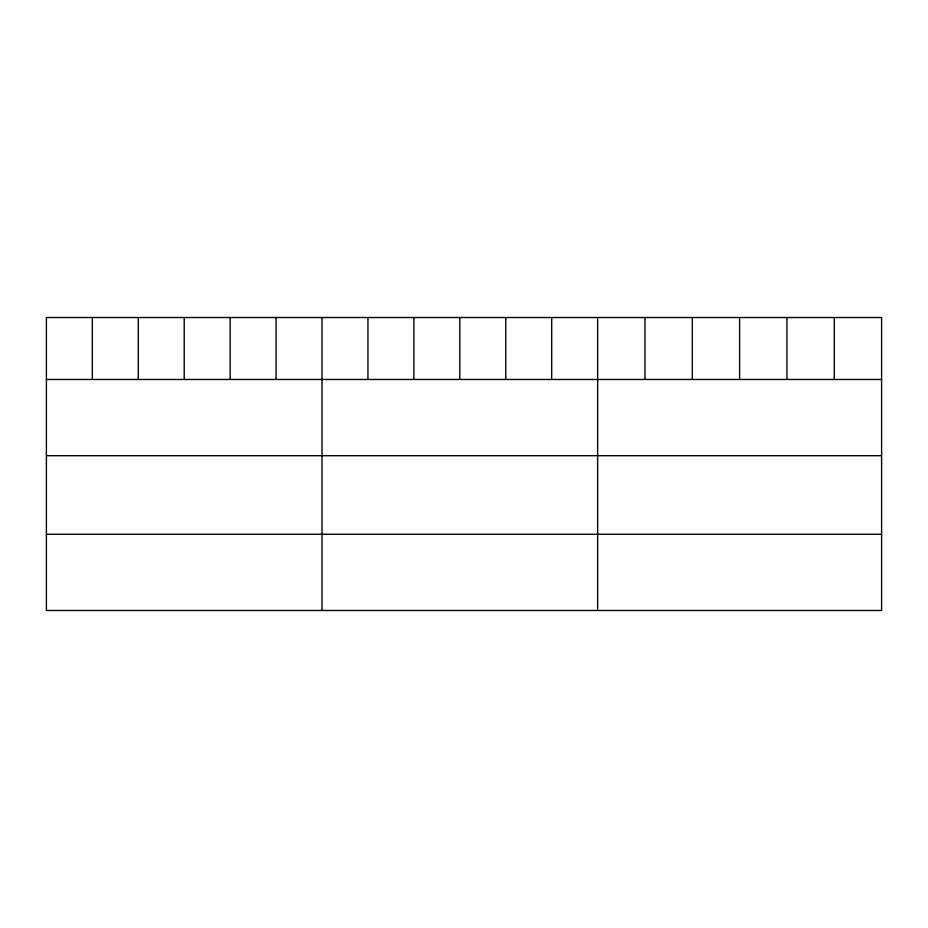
<?xml version="1.0" encoding="UTF-8"?>
<svg xmlns="http://www.w3.org/2000/svg" width="928" height="928" viewBox="0 0 928 928"><rect width="100%" height="100%" fill="white"/><g stroke="black" fill="none" stroke-linecap="round" stroke-linejoin="round"><path stroke-width="1.39" d="M881.6 379.482L881.6 610.485L46.4 610.485L46.4 317.515L881.6 317.515L881.6 379.482L46.4 379.482M46.4 455.706L881.6 455.706M46.4 534.261L881.6 534.261M834.272 317.515L834.272 379.482M786.944 317.515L786.944 379.482M739.616 317.515L739.616 379.482M692.288 317.515L692.288 379.482M644.96 317.515L644.96 379.482M597.632 317.515L597.632 610.485M551.696 317.515L551.696 379.482M505.76 317.515L505.76 379.482M459.824 317.515L459.824 379.482M413.888 317.515L413.888 379.482M367.952 317.515L367.952 379.482M322.016 317.515L322.016 610.485M276.08 317.515L276.08 379.482M230.144 317.515L230.144 379.482M184.208 317.515L184.208 379.482M138.272 317.515L138.272 379.482M92.336 317.515L92.336 379.482"/></g></svg>
